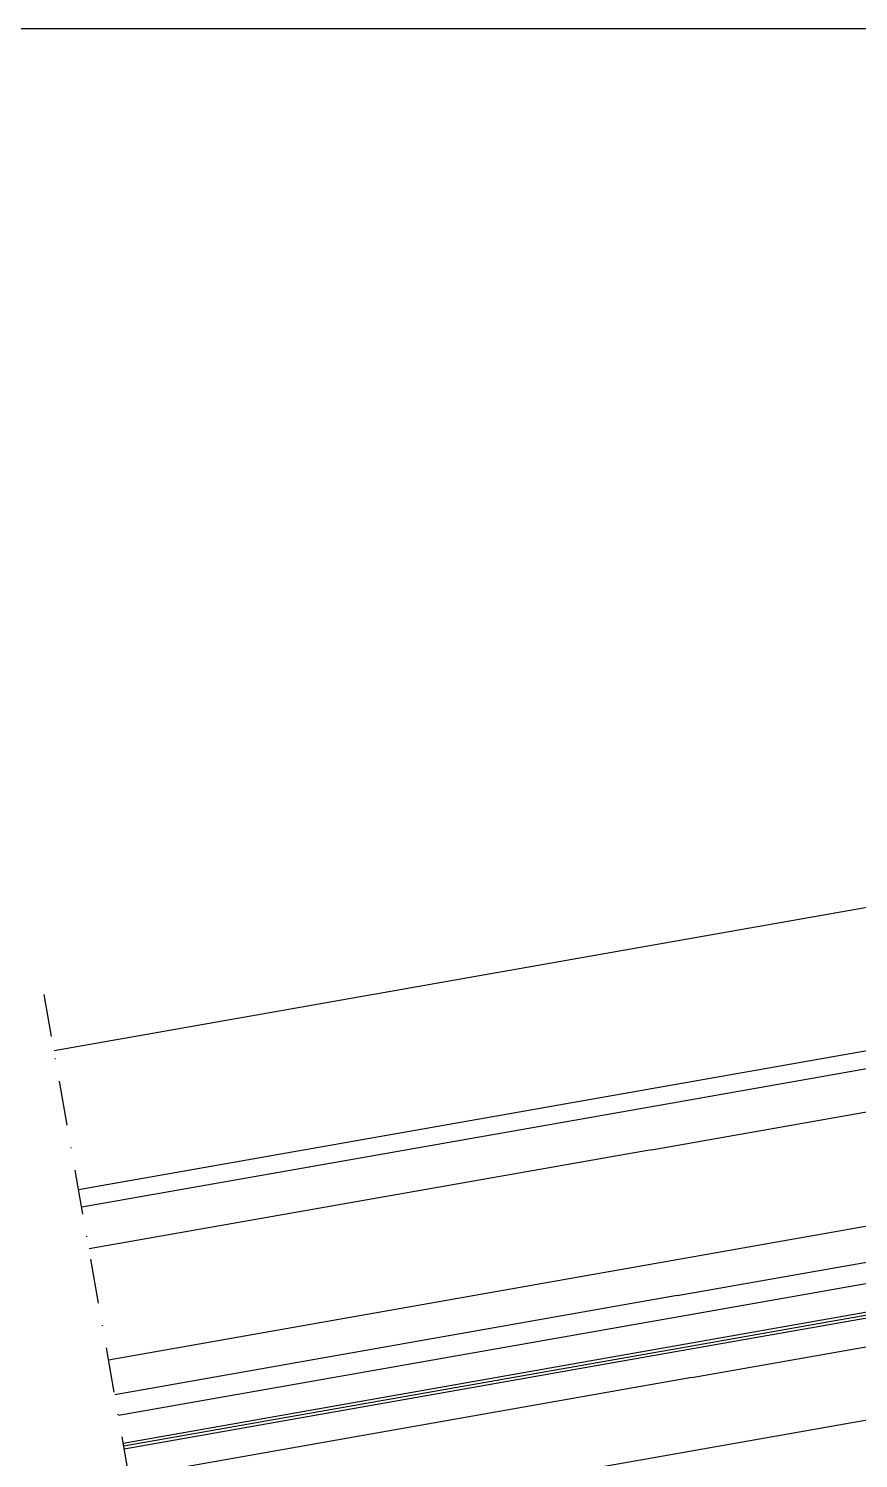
# Model space of a CAD drawing. Header units: millimetres. Extents: x 22319 to 27873, y 35287 to 39437.
# Drawn here: x 24026.7 to 24144.4, y 39234.3 to 39437 of the extents above; entities that cross this region are included whole.
import ezdxf

# ---------------------------------------------------------------- set-up
doc = ezdxf.new("R2010")
doc.units = ezdxf.units.MM
doc.header["$LTSCALE"] = 0.5
doc.linetypes.add('ACDINTGB', pattern=[9, 4, -1, 1, -1, 1, -1])
doc.linetypes.add('DASHDOT', pattern=[25.4, 12.7, -6.35, 0, -6.35])
for name, color, linetype, lineweight in [('AM_0', 7, 'Continuous', 30), ('AM_7', 4, 'DASHDOT', 25), ('AM_8', 1, 'Continuous', 25), ('PROFILE_X2', 2, 'ACDINTGB', 9), ('S_SILICON', 7, 'Continuous', 9)]:
    doc.layers.add(name, color=color, linetype=linetype, lineweight=lineweight)
doc.layers.add('PROFILE_PO', color=2, linetype='Continuous')

# ---------------------------------------------------------------- blocks, each defined once
blk = doc.blocks.new('Glass 6-16-Contraflam Lite 44.2')
at = {"layer": 'AM_0'}
for points in [[(84.25505423948198, 32.80004999999801), (0, 32.80004999999801), (0, 38.80004999999801), (84.25505423948198, 38.80004999999801)], [(84.25505423948198, 11.79995000000054), (0, 11.79995000000054), (0, 16.79995000000054), (84.25505423948198, 16.79995000000054)], [(84.25505423948198, 0), (0, 0), (0, 8.799950000000536), (84.25505423948198, 8.799950000000536)]]:
    blk.add_lwpolyline(points, dxfattribs=at)
at = {"layer": 'AM_8'}
for p, q in [((0, 4.799950000000536), (84.25505423948198, 4.799950000000536)), ((0, 4.39994999999908), (84.25505423948198, 4.39994999999908)), ((0, 3.999949999997625), (84.25505423948198, 3.999949999997625))]:
    blk.add_line(p, q, dxfattribs=at)
for centre in [(8.60768384788389, 30.62921253328386), (9.669370896248438, 30.86891733977245), (10.95919309370947, 30.92906579800911), (7.59710336507851, 28.90487125205982), (8.076184905392438, 29.78277766164683), (8.580845816348301, 28.8449804709453), (9.224985828066565, 29.65810423784569), (9.472730572582805, 28.4201683947249), (10.49909698517513, 29.764212863789), (10.51461893726082, 28.80865435733722), (11.47172377716197, 29.89243401171552), (11.5373853452511, 28.75329869052075), (7.542068813399965, 26.68008906635805), (7.667736545947264, 27.81888430726394), (8.580169273471256, 27.87133151430317), (8.602940010037855, 26.69652155687072), (9.37454009346402, 27.42307707200234), (9.578958496669657, 26.49944619029702), (10.30945030379371, 27.31479713025328), (10.95919309370947, 26.63664327849983), (11.34850541424021, 27.74814522330416), (7.542068813399965, 25.71426759698079), (7.542068813399965, 24.71347478454118), (8.580169273471256, 23.88930959192658), (8.602940010037855, 25.73070008749346), (8.602940010037855, 24.72990727505385), (9.578958496669657, 25.53362472091976), (9.578958496669657, 24.53283190848015), (10.51984677458677, 24.38913014449645), (10.6255153174061, 25.67082180912257), (11.43352744146978, 25.05616419453872), (7.542068813399965, 22.73145286216459), (7.667736545947264, 23.83686238488735), (8.076184905392438, 21.91287243771512), (8.602940010037855, 22.74788535267726), (9.37454009346402, 23.44105514962575), (9.578958496669657, 22.55080998609628), (10.30945030379371, 23.33277520787669), (10.49909698517513, 21.89430763985729), (10.95919309370947, 22.68800707429909), (11.34850541424021, 23.7661233009203), (11.47172377716197, 22.02252878778381), (7.59710336507851, 21.03496602813539), (7.667736545947264, 19.94897908333951), (8.580169273471256, 20.00142629037146), (8.580845816348301, 20.97507524702087), (9.224985828066565, 21.78819901391398), (9.472730572582805, 20.55026317079319), (10.51461893726082, 20.93874913341278), (11.34850541424021, 19.87823999937245), (11.5373853452511, 20.88339346659632), (8.157827586015628, 18.99362284989911), (9.37454009346402, 19.55317184807791), (9.578958496669657, 18.66292668454844), (10.30945030379371, 19.44489190632157), (10.95919309370947, 18.71104324021871)]:
    blk.add_circle(centre, 0.4393685602240112, dxfattribs=at)
at = {"layer": 'PROFILE_X2', "linetype": 'Continuous'}
blk.add_lwpolyline([(12.5, 17.15002599999571, 0.414213562373095), (13, 17.65002599999571), (13, 31.95004400000471, 0.414213562373095), (12.5, 32.45004400000471), (7.832599418146856, 32.45004400000471, 0.2212339828140486), (7.450142336630961, 32.27211011246982), (6.117542918487743, 30.68963351970888, 0.1767798107320656), (6, 30.36756740724377), (6, 19.23250259275665, 0.1767798107320793), (6.117542918484105, 18.91043648029154), (7.450142336630961, 17.3279598875306, 0.2212339828140487), (7.832599418146856, 17.15002599999571)], format="xyb", close=True, dxfattribs=at)
blk.add_lwpolyline([(12, 18.15002599999571), (12, 31.45004400000471), (8.065218836291024, 31.45004400000471), (7, 30.18508481448953), (7, 19.41498518551089), (8.065218836294662, 18.15002599999571)], close=True, dxfattribs=at)
at = {"layer": 'S_SILICON', "linetype": 'Continuous'}
for centre, radius, start, end in [((-50.17100253149692, 24.80004999999801), 50.80481763588586, 350.9401915933207, 9.05980840667925), ((-26.50586874385408, 24.80004999999801), 28.26835861790447, 343.560548821095, 16.43945117890499), ((-25.11272946330064, 24.80004999999801), 28.26835861790447, 343.560548821095, 16.43945117890499), ((-23.71959018275084, 24.80004999999801), 28.26835861790447, 343.560548821095, 16.43945117890499), ((-22.32645090220103, 24.80004999999801), 28.26835861790447, 343.560548821095, 16.43945117890499), ((-20.93331162159302, 24.80005000000529), 28.26835861784836, 13.18916975009523, 16.43945117890499), ((-20.93331162159302, 24.80004999999801), 28.26835861784836, 343.560548821095, 346.8107813933117), ((-1.104350487039483, 10.29994999997871), 1.862683547508502, 306.3617510193578, 53.63824898047437), ((4.895649512956879, 10.29994999996416), 1.862683547508502, 306.3617510193578, 53.63824898047437)]:
    blk.add_arc(centre, radius, start, end, dxfattribs=at)

msp = doc.modelspace()

# ---------------------------------------------------------------- linework, layer by layer
for p, q in [((24113.97965368639, 39284.01775211444), (24034.21025523664, 39269.95225493286)), ((24115.02154275239, 39278.10890559636), (24035.25214430264, 39264.04340841479)), ((24117.79993095988, 39262.35188306739), (24038.03053251013, 39248.28638588582)), ((24118.66817184821, 39257.42784430234), (24038.89877339846, 39243.36234712075)), ((24119.18911638121, 39254.47342104329), (24039.41971793146, 39240.40792386172)), ((24120.71721166228, 39245.80716205718), (24040.94781321252, 39231.7416648756))]:
    msp.add_line(p, q)
msp.add_lwpolyline([(22318.70771382542, 39437.03467588875), (27872.65919384413, 39437.03467588875), (27872.65919384413, 35287.04940153871), (22318.70771382542, 35287.04940153871)], close=True)
at = {"layer": 'AM_7'}
msp.add_line((24065.50300228778, 39092.48226749589), (24028.89279421934, 39300.10907492675), dxfattribs=at)
at = {"layer": 'AM_8'}
for p, q in [((24119.88370909188, 39250.53419003124), (24040.11431064213, 39236.46869284967)), ((24119.95316836295, 39250.14026693004), (24040.1837699132, 39236.07476974847)), ((24120.02262763402, 39249.74634382883), (24040.25322918427, 39235.68084664726))]:
    msp.add_line(p, q, dxfattribs=at)
at = {"layer": 'PROFILE_PO'}
for p, q in [((24181.99464953079, 39298.5491975043), (24033.77613479248, 39272.41427431537)), ((24042.71901727664, 39221.69666746797), (24190.69131530459, 39247.78817600774))]:
    msp.add_line(p, q, dxfattribs=at)
msp.add_lwpolyline([(24232.47422000423, 39310.28178610047), (24229.48549762675, 39327.23167298371), (24030.30316689793, 39292.11045399583)], dxfattribs=at)

# ---------------------------------------------------------------- block references
at = {"xscale": -1, "rotation": 10.00000000000372}
msp.add_blockref('Glass 6-16-Contraflam Lite 44.2', (24203.69224230778, 39260.43789868509), dxfattribs=at)

doc.saveas('drawing.dxf')
